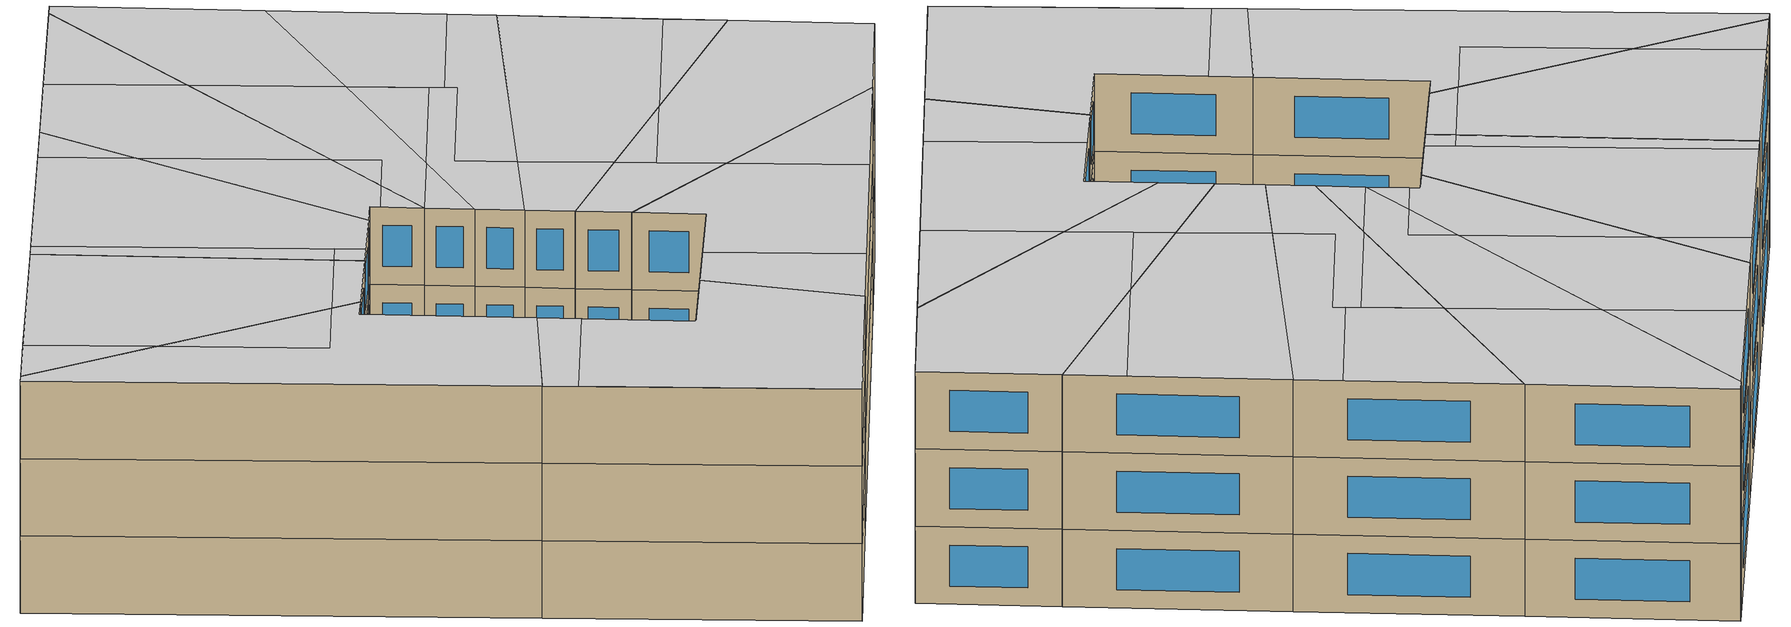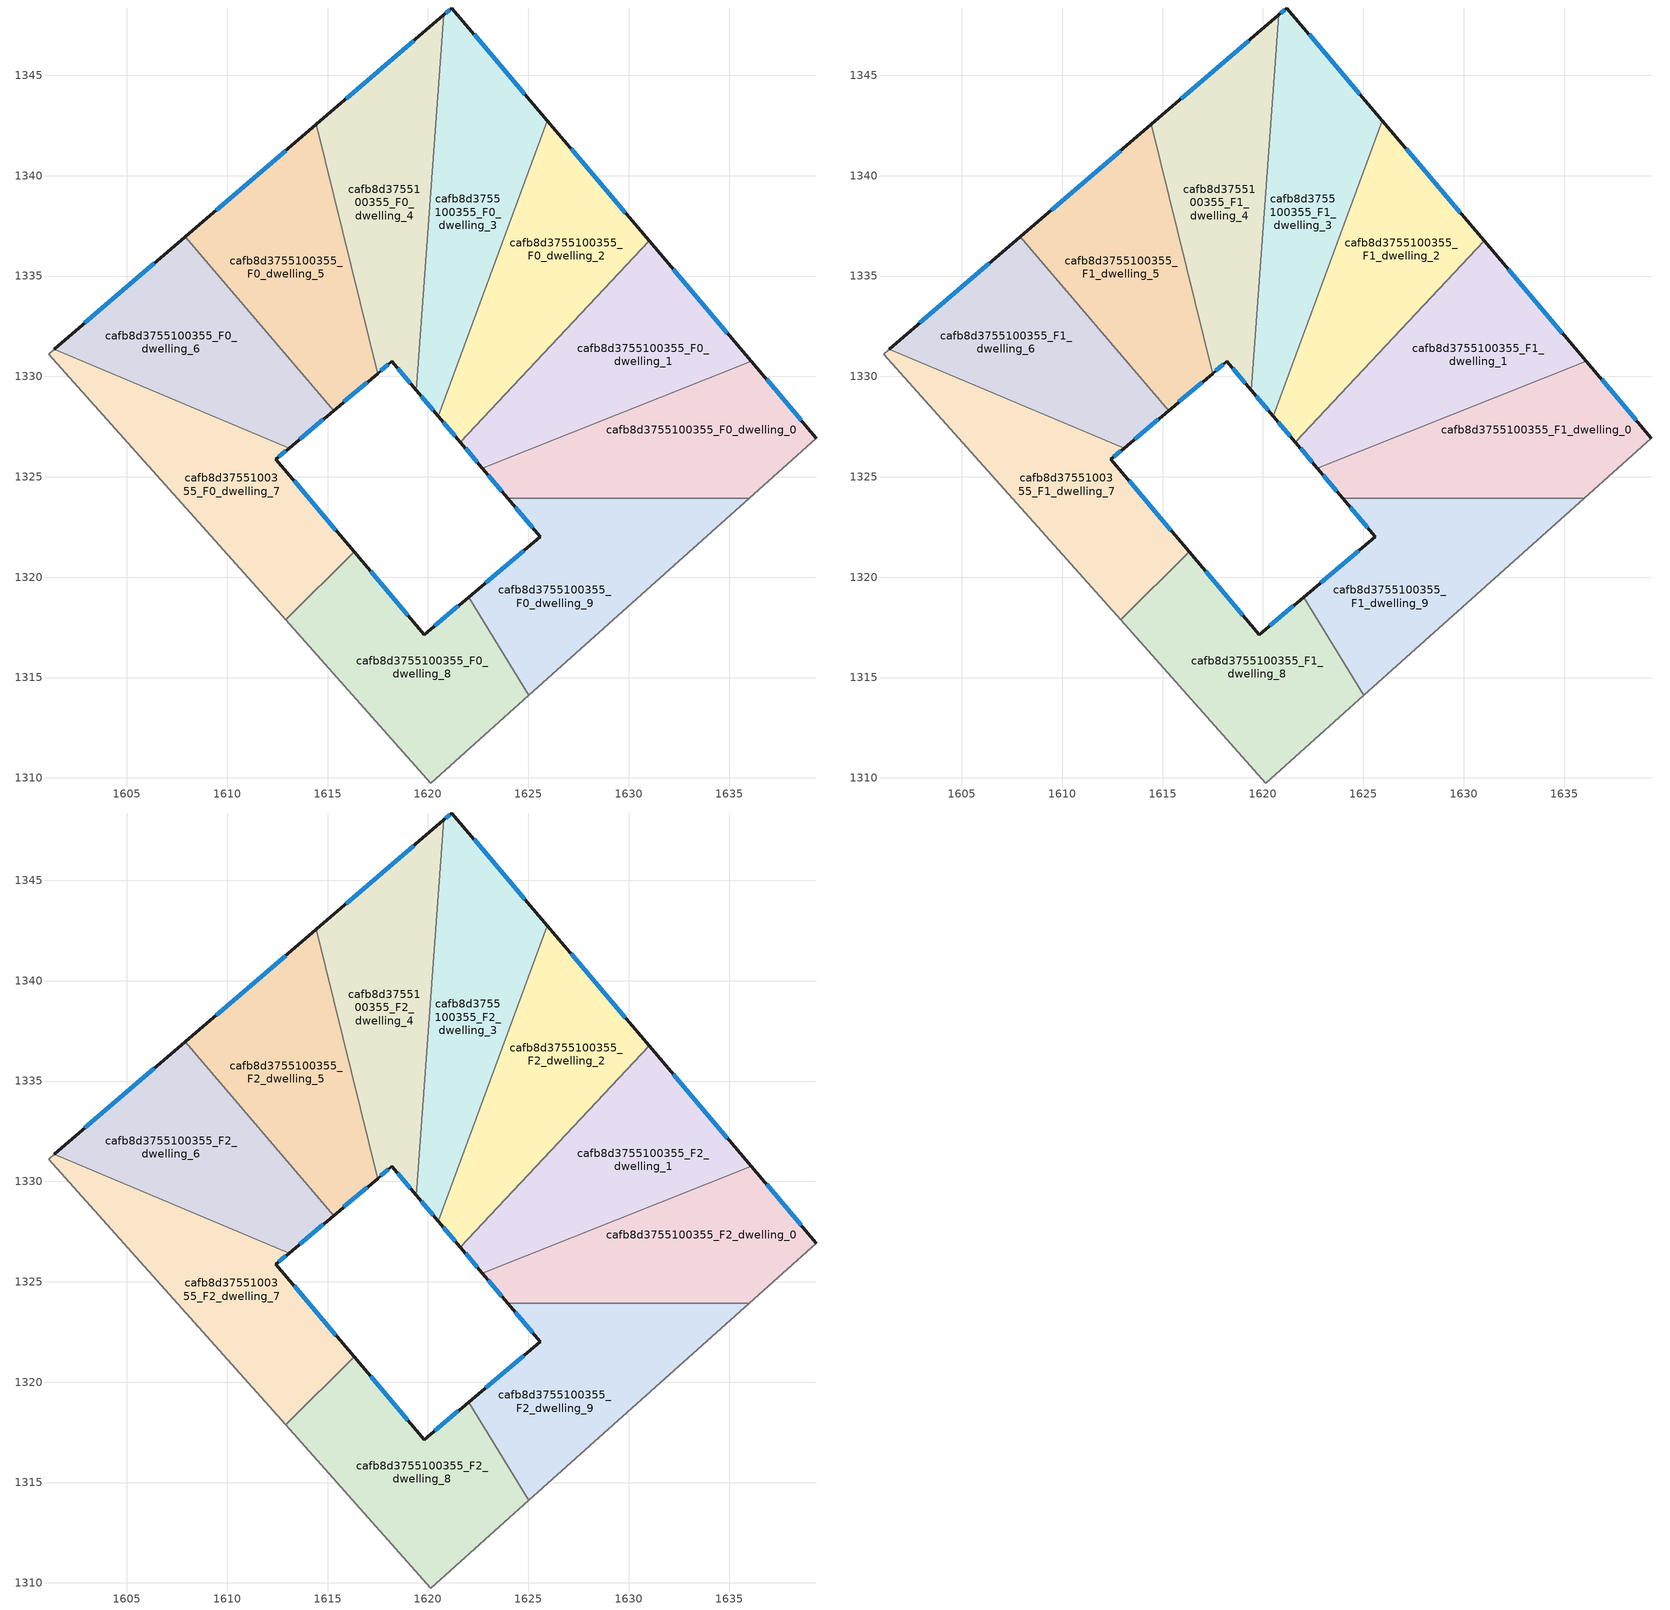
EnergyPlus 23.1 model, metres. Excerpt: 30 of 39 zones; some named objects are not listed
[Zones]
cafb8d3755100355_F0_dwelling_0
 floor ground (EU_floor_Construction): 1636.11,1330.75 1639.34,1326.93 1636.01,1323.94 1623.97,1323.94 1622.72,1325.42 z0
 wall outside (EU_wall_Construction): 1622.72,1325.42 1623.97,1323.94 / 1639.34,1326.93 1636.11,1330.75 z0:3
 wall to cafb8d3755100355_F0_dwelling_9 (EU_wall_Construction): 1623.97,1323.94 1636.01,1323.94 z0:3
 wall to cafb8d3755100355_F0_dwelling_1 (EU_wall_Construction): 1636.11,1330.75 1622.72,1325.42 z0:3
 wall adiabatic (EU_wall_Construction): 1636.01,1323.94 1639.34,1326.93 z0:3
 window (EU_Window_Construction): 1623.01,1325.07 1623.67,1324.29 / 1638.58,1327.83 1636.87,1329.85 z0.7:2.3
cafb8d3755100355_F0_dwelling_1
 floor ground (EU_floor_Construction): 1631.02,1336.75 1636.11,1330.75 1622.72,1325.42 1621.61,1326.72 z0
 wall outside (EU_wall_Construction): 1621.61,1326.72 1622.72,1325.42 / 1636.11,1330.75 1631.02,1336.75 z0:3
 wall to cafb8d3755100355_F0_dwelling_2 (EU_wall_Construction): 1631.02,1336.75 1621.61,1326.72 z0:3
 window (EU_Window_Construction): 1621.87,1326.41 1622.46,1325.72 / 1634.91,1332.16 1632.22,1335.34 z0.7:2.3
cafb8d3755100355_F0_dwelling_2
 floor ground (EU_floor_Construction): 1625.94,1342.75 1631.02,1336.75 1621.61,1326.72 1620.51,1328.02 z0
 wall outside (EU_wall_Construction): 1620.51,1328.02 1621.61,1326.72 / 1631.02,1336.75 1625.94,1342.75 z0:3
 wall to cafb8d3755100355_F0_dwelling_3 (EU_wall_Construction): 1625.94,1342.75 1620.51,1328.02 z0:3
 window (EU_Window_Construction): 1620.77,1327.71 1621.36,1327.02 / 1629.83,1338.16 1627.13,1341.34 z0.7:2.3
cafb8d3755100355_F0_dwelling_3
 floor ground (EU_floor_Construction): 1621.18,1348.35 1625.94,1342.75 1620.51,1328.02 1619.41,1329.32 1620.79,1348.01 z0
 wall outside (EU_wall_Construction): 1619.41,1329.32 1620.51,1328.02 / 1625.94,1342.75 1621.18,1348.35 1620.79,1348.01 z0:3
 wall to cafb8d3755100355_F0_dwelling_4 (EU_wall_Construction): 1620.79,1348.01 1619.41,1329.32 z0:3
 window (EU_Window_Construction): 1619.67,1329.02 1620.25,1328.32 / 1621.09,1348.27 1620.88,1348.09 / 1624.82,1344.06 1622.3,1347.04 z0.7:2.3
cafb8d3755100355_F0_dwelling_4
 floor ground (EU_floor_Construction): 1620.79,1348.01 1619.41,1329.32 1618.2,1330.75 1617.49,1330.15 1614.44,1342.56 z0
 wall outside (EU_wall_Construction): 1617.49,1330.15 1618.2,1330.75 1619.41,1329.32 / 1620.79,1348.01 1614.44,1342.56 z0:3
 wall to cafb8d3755100355_F0_dwelling_5 (EU_wall_Construction): 1614.44,1342.56 1617.49,1330.15 z0:3
 window (EU_Window_Construction): 1618.48,1330.41 1619.12,1329.66 / 1617.66,1330.29 1618.03,1330.61 / 1619.3,1346.73 1615.93,1343.84 z0.7:2.3
cafb8d3755100355_F0_dwelling_5
 floor ground (EU_floor_Construction): 1614.44,1342.56 1617.49,1330.15 1615.3,1328.3 1607.91,1336.96 z0
 wall outside (EU_wall_Construction): 1615.3,1328.3 1617.49,1330.15 / 1614.44,1342.56 1607.91,1336.96 z0:3
 wall to cafb8d3755100355_F0_dwelling_6 (EU_wall_Construction): 1607.91,1336.96 1615.3,1328.3 z0:3
 window (EU_Window_Construction): 1615.81,1328.73 1616.97,1329.71 / 1612.91,1341.24 1609.45,1338.27 z0.7:2.3
cafb8d3755100355_F0_dwelling_6
 floor ground (EU_floor_Construction): 1607.91,1336.96 1615.3,1328.3 1613.08,1326.43 1601.38,1331.35 z0
 wall outside (EU_wall_Construction): 1613.08,1326.43 1615.3,1328.3 / 1607.91,1336.96 1601.38,1331.35 z0:3
 wall to cafb8d3755100355_F0_dwelling_7 (EU_wall_Construction): 1601.38,1331.35 1613.08,1326.43 z0:3
 window (EU_Window_Construction): 1613.6,1326.87 1614.78,1327.86 / 1606.38,1335.64 1602.91,1332.66 z0.7:2.3
cafb8d3755100355_F0_dwelling_7
 floor ground (EU_floor_Construction): 1613.08,1326.43 1612.42,1325.88 1616.33,1321.27 1612.91,1317.87 1601.11,1331.12 1601.38,1331.35 z0
 wall outside (EU_wall_Construction): 1616.33,1321.27 1612.42,1325.88 1613.08,1326.43 z0:3
 wall to cafb8d3755100355_F0_dwelling_8 (EU_wall_Construction): 1612.91,1317.87 1616.33,1321.27 z0:3
 wall adiabatic (EU_wall_Construction): 1601.38,1331.35 1601.11,1331.12 1612.91,1317.87 z0:3
 window (EU_Window_Construction): 1612.58,1326.01 1612.93,1326.3 / 1615.41,1322.35 1613.34,1324.79 z0.7:2.3
cafb8d3755100355_F0_dwelling_8
 floor ground (EU_floor_Construction): 1622.04,1319.01 1625.03,1314.12 1620.15,1309.75 1612.91,1317.87 1616.33,1321.27 1619.82,1317.14 z0
 wall outside (EU_wall_Construction): 1622.04,1319.01 1619.82,1317.14 1616.33,1321.27 z0:3
 wall to cafb8d3755100355_F0_dwelling_9 (EU_wall_Construction): 1625.03,1314.12 1622.04,1319.01 z0:3
 wall adiabatic (EU_wall_Construction): 1612.91,1317.87 1620.15,1309.75 1625.03,1314.12 z0:3
 window (EU_Window_Construction): 1619,1318.11 1617.15,1320.3 / 1621.52,1318.57 1620.34,1317.58 z0.7:2.3
cafb8d3755100355_F0_dwelling_9
 floor ground (EU_floor_Construction): 1636.01,1323.94 1625.03,1314.12 1622.04,1319.01 1625.6,1322.01 1623.97,1323.94 z0
 wall outside (EU_wall_Construction): 1623.97,1323.94 1625.6,1322.01 1622.04,1319.01 z0:3
 wall adiabatic (EU_wall_Construction): 1625.03,1314.12 1636.01,1323.94 z0:3
 window (EU_Window_Construction): 1624.77,1321.31 1622.87,1319.71 / 1624.35,1323.49 1625.22,1322.47 z0.7:2.3
cafb8d3755100355_F1_dwelling_0
 floor to cafb8d3755100355_F0_dwelling_0 (EU_floor_Construction): 1636.11,1330.75 1639.34,1326.93 1636.01,1323.94 1623.97,1323.94 1622.72,1325.42 z3
 wall outside (EU_wall_Construction): 1622.72,1325.42 1623.97,1323.94 / 1639.34,1326.93 1636.11,1330.75 z3:6
 wall to cafb8d3755100355_F1_dwelling_9 (EU_wall_Construction): 1623.97,1323.94 1636.01,1323.94 z3:6
 wall to cafb8d3755100355_F1_dwelling_1 (EU_wall_Construction): 1636.11,1330.75 1622.72,1325.42 z3:6
 wall adiabatic (EU_wall_Construction): 1636.01,1323.94 1639.34,1326.93 z3:6
 window (EU_Window_Construction): 1623.01,1325.07 1623.67,1324.29 / 1638.58,1327.83 1636.87,1329.85 z3.7:5.3
cafb8d3755100355_F1_dwelling_1
 floor to cafb8d3755100355_F0_dwelling_1 (EU_floor_Construction): 1631.02,1336.75 1636.11,1330.75 1622.72,1325.42 1621.61,1326.72 z3
 wall outside (EU_wall_Construction): 1621.61,1326.72 1622.72,1325.42 / 1636.11,1330.75 1631.02,1336.75 z3:6
 wall to cafb8d3755100355_F1_dwelling_2 (EU_wall_Construction): 1631.02,1336.75 1621.61,1326.72 z3:6
 window (EU_Window_Construction): 1621.87,1326.41 1622.46,1325.72 / 1634.91,1332.16 1632.22,1335.34 z3.7:5.3
cafb8d3755100355_F1_dwelling_2
 floor to cafb8d3755100355_F0_dwelling_2 (EU_floor_Construction): 1625.94,1342.75 1631.02,1336.75 1621.61,1326.72 1620.51,1328.02 z3
 wall outside (EU_wall_Construction): 1620.51,1328.02 1621.61,1326.72 / 1631.02,1336.75 1625.94,1342.75 z3:6
 wall to cafb8d3755100355_F1_dwelling_3 (EU_wall_Construction): 1625.94,1342.75 1620.51,1328.02 z3:6
 window (EU_Window_Construction): 1620.77,1327.71 1621.36,1327.02 / 1629.83,1338.16 1627.13,1341.34 z3.7:5.3
cafb8d3755100355_F1_dwelling_3
 floor to cafb8d3755100355_F0_dwelling_3 (EU_floor_Construction): 1621.18,1348.35 1625.94,1342.75 1620.51,1328.02 1619.41,1329.32 1620.79,1348.01 z3
 wall outside (EU_wall_Construction): 1619.41,1329.32 1620.51,1328.02 / 1625.94,1342.75 1621.18,1348.35 1620.79,1348.01 z3:6
 wall to cafb8d3755100355_F1_dwelling_4 (EU_wall_Construction): 1620.79,1348.01 1619.41,1329.32 z3:6
 window (EU_Window_Construction): 1619.67,1329.02 1620.25,1328.32 / 1621.09,1348.27 1620.88,1348.09 / 1624.82,1344.06 1622.3,1347.04 z3.7:5.3
cafb8d3755100355_F1_dwelling_4
 floor to cafb8d3755100355_F0_dwelling_4 (EU_floor_Construction): 1620.79,1348.01 1619.41,1329.32 1618.2,1330.75 1617.49,1330.15 1614.44,1342.56 z3
 wall outside (EU_wall_Construction): 1617.49,1330.15 1618.2,1330.75 1619.41,1329.32 / 1620.79,1348.01 1614.44,1342.56 z3:6
 wall to cafb8d3755100355_F1_dwelling_5 (EU_wall_Construction): 1614.44,1342.56 1617.49,1330.15 z3:6
 window (EU_Window_Construction): 1618.48,1330.41 1619.12,1329.66 / 1617.66,1330.29 1618.03,1330.61 / 1619.3,1346.73 1615.93,1343.84 z3.7:5.3
cafb8d3755100355_F1_dwelling_5
 floor to cafb8d3755100355_F0_dwelling_5 (EU_floor_Construction): 1614.44,1342.56 1617.49,1330.15 1615.3,1328.3 1607.91,1336.96 z3
 wall outside (EU_wall_Construction): 1615.3,1328.3 1617.49,1330.15 / 1614.44,1342.56 1607.91,1336.96 z3:6
 wall to cafb8d3755100355_F1_dwelling_6 (EU_wall_Construction): 1607.91,1336.96 1615.3,1328.3 z3:6
 window (EU_Window_Construction): 1615.81,1328.73 1616.97,1329.71 / 1612.91,1341.24 1609.45,1338.27 z3.7:5.3
cafb8d3755100355_F1_dwelling_6
 floor to cafb8d3755100355_F0_dwelling_6 (EU_floor_Construction): 1607.91,1336.96 1615.3,1328.3 1613.08,1326.43 1601.38,1331.35 z3
 wall outside (EU_wall_Construction): 1613.08,1326.43 1615.3,1328.3 / 1607.91,1336.96 1601.38,1331.35 z3:6
 wall to cafb8d3755100355_F1_dwelling_7 (EU_wall_Construction): 1601.38,1331.35 1613.08,1326.43 z3:6
 window (EU_Window_Construction): 1613.6,1326.87 1614.78,1327.86 / 1606.38,1335.64 1602.91,1332.66 z3.7:5.3
cafb8d3755100355_F1_dwelling_7
 floor to cafb8d3755100355_F0_dwelling_7 (EU_floor_Construction): 1613.08,1326.43 1612.42,1325.88 1616.33,1321.27 1612.91,1317.87 1601.11,1331.12 1601.38,1331.35 z3
 wall outside (EU_wall_Construction): 1616.33,1321.27 1612.42,1325.88 1613.08,1326.43 z3:6
 wall to cafb8d3755100355_F1_dwelling_8 (EU_wall_Construction): 1612.91,1317.87 1616.33,1321.27 z3:6
 wall adiabatic (EU_wall_Construction): 1601.38,1331.35 1601.11,1331.12 1612.91,1317.87 z3:6
 window (EU_Window_Construction): 1612.58,1326.01 1612.93,1326.3 / 1615.41,1322.35 1613.34,1324.79 z3.7:5.3
cafb8d3755100355_F1_dwelling_8
 floor to cafb8d3755100355_F0_dwelling_8 (EU_floor_Construction): 1622.04,1319.01 1625.03,1314.12 1620.15,1309.75 1612.91,1317.87 1616.33,1321.27 1619.82,1317.14 z3
 wall outside (EU_wall_Construction): 1622.04,1319.01 1619.82,1317.14 1616.33,1321.27 z3:6
 wall to cafb8d3755100355_F1_dwelling_9 (EU_wall_Construction): 1625.03,1314.12 1622.04,1319.01 z3:6
 wall adiabatic (EU_wall_Construction): 1612.91,1317.87 1620.15,1309.75 1625.03,1314.12 z3:6
 window (EU_Window_Construction): 1619,1318.11 1617.15,1320.3 / 1621.52,1318.57 1620.34,1317.58 z3.7:5.3
cafb8d3755100355_F1_dwelling_9
 floor to cafb8d3755100355_F0_dwelling_9 (EU_floor_Construction): 1636.01,1323.94 1625.03,1314.12 1622.04,1319.01 1625.6,1322.01 1623.97,1323.94 z3
 wall outside (EU_wall_Construction): 1623.97,1323.94 1625.6,1322.01 1622.04,1319.01 z3:6
 wall adiabatic (EU_wall_Construction): 1625.03,1314.12 1636.01,1323.94 z3:6
 window (EU_Window_Construction): 1624.77,1321.31 1622.87,1319.71 / 1624.35,1323.49 1625.22,1322.47 z3.7:5.3
cafb8d3755100355_F2_dwelling_0
 floor to cafb8d3755100355_F1_dwelling_0 (EU_floor_Construction): 1636.11,1330.75 1639.34,1326.93 1636.01,1323.94 1623.97,1323.94 1622.72,1325.42 z6
 wall outside (EU_wall_Construction): 1622.72,1325.42 1623.97,1323.94 / 1639.34,1326.93 1636.11,1330.75 z6:9
 wall to cafb8d3755100355_F2_dwelling_9 (EU_wall_Construction): 1623.97,1323.94 1636.01,1323.94 z6:9
 wall to cafb8d3755100355_F2_dwelling_1 (EU_wall_Construction): 1636.11,1330.75 1622.72,1325.42 z6:9
 wall adiabatic (EU_wall_Construction): 1636.01,1323.94 1639.34,1326.93 z6:9
 window (EU_Window_Construction): 1623.01,1325.07 1623.67,1324.29 / 1638.58,1327.83 1636.87,1329.85 z6.7:8.3
 ceiling to cafb8d3755100355_F3_dwelling_0 (EU_floor_Construction): 1639.34,1326.93 1636.11,1330.75 1630.09,1328.35 1627.11,1325.69 1628.67,1323.94 1636.01,1323.94 z9
 ceiling to cafb8d3755100355_F3_dwelling_2 (EU_floor_Construction): 1630.09,1328.35 1626.14,1326.78 1627.11,1325.69 z9
 ceiling to cafb8d3755100355_F3_dwelling_3 (EU_floor_Construction): 1628.67,1323.94 1626.14,1326.78 1622.72,1325.42 1623.97,1323.94 z9
cafb8d3755100355_F2_dwelling_1
 floor to cafb8d3755100355_F1_dwelling_1 (EU_floor_Construction): 1631.02,1336.75 1636.11,1330.75 1622.72,1325.42 1621.61,1326.72 z6
 wall outside (EU_wall_Construction): 1621.61,1326.72 1622.72,1325.42 / 1636.11,1330.75 1631.02,1336.75 z6:9
 wall to cafb8d3755100355_F2_dwelling_2 (EU_wall_Construction): 1631.02,1336.75 1621.61,1326.72 z6:9
 window (EU_Window_Construction): 1621.87,1326.41 1622.46,1325.72 / 1634.91,1332.16 1632.22,1335.34 z6.7:8.3
 ceiling to cafb8d3755100355_F3_dwelling_2 (EU_floor_Construction): 1630.09,1328.35 1634.67,1332.44 1631.02,1336.75 1623.96,1329.22 1626.14,1326.78 z9
 ceiling to cafb8d3755100355_F3_dwelling_0 (EU_floor_Construction): 1636.11,1330.75 1634.67,1332.44 1630.09,1328.35 z9
 ceiling to cafb8d3755100355_F3_dwelling_3 (EU_floor_Construction): 1626.14,1326.78 1623.96,1329.22 1621.61,1326.72 1622.72,1325.42 z9
cafb8d3755100355_F2_dwelling_2
 floor to cafb8d3755100355_F1_dwelling_2 (EU_floor_Construction): 1625.94,1342.75 1631.02,1336.75 1621.61,1326.72 1620.51,1328.02 z6
 wall outside (EU_wall_Construction): 1620.51,1328.02 1621.61,1326.72 / 1631.02,1336.75 1625.94,1342.75 z6:9
 wall to cafb8d3755100355_F2_dwelling_3 (EU_wall_Construction): 1625.94,1342.75 1620.51,1328.02 z6:9
 window (EU_Window_Construction): 1620.77,1327.71 1621.36,1327.02 / 1629.83,1338.16 1627.13,1341.34 z6.7:8.3
 ceiling to cafb8d3755100355_F3_dwelling_3 (EU_floor_Construction): 1623.96,1329.22 1622.53,1330.83 1626.37,1334.26 1625.73,1334.97 1621.78,1331.45 1620.51,1328.02 1621.61,1326.72 z9
 ceiling to cafb8d3755100355_F3_dwelling_2 (EU_floor_Construction): 1626.37,1334.26 1622.53,1330.83 1623.96,1329.22 1631.02,1336.75 1629.94,1338.02 1626.08,1334.58 z9
 ceiling to cafb8d3755100355_F3_dwelling_1 (EU_floor_Construction): 1629.94,1338.02 1625.94,1342.75 1623.85,1337.08 1626.08,1334.58 z9
 ceiling to cafb8d3755100355_F3_dwelling_4 (EU_floor_Construction): 1625.73,1334.97 1623.85,1337.08 1621.78,1331.45 z9
cafb8d3755100355_F2_dwelling_3
 floor to cafb8d3755100355_F1_dwelling_3 (EU_floor_Construction): 1621.18,1348.35 1625.94,1342.75 1620.51,1328.02 1619.41,1329.32 1620.79,1348.01 z6
 wall outside (EU_wall_Construction): 1619.41,1329.32 1620.51,1328.02 / 1625.94,1342.75 1621.18,1348.35 1620.79,1348.01 z6:9
 wall to cafb8d3755100355_F2_dwelling_4 (EU_wall_Construction): 1620.79,1348.01 1619.41,1329.32 z6:9
 window (EU_Window_Construction): 1619.67,1329.02 1620.25,1328.32 / 1621.09,1348.27 1620.88,1348.09 / 1624.82,1344.06 1622.3,1347.04 z6.7:8.3
 ceiling to cafb8d3755100355_F3_dwelling_1 (EU_floor_Construction): 1623.85,1337.08 1625.94,1342.75 1621.18,1348.35 1620.79,1348.01 1620.28,1341.09 z9
 ceiling to cafb8d3755100355_F3_dwelling_4 (EU_floor_Construction): 1621.78,1331.45 1623.85,1337.08 1620.28,1341.09 1619.75,1333.95 1620.9,1332.66 1619.57,1331.47 1619.41,1329.34 z9
 ceiling to cafb8d3755100355_F3_dwelling_5 (EU_floor_Construction): 1620.9,1332.66 1619.75,1333.95 1619.57,1331.47 z9
 ceiling to cafb8d3755100355_F3_dwelling_3 (EU_floor_Construction): 1620.51,1328.02 1621.78,1331.45 1619.41,1329.34 1619.41,1329.32 z9
cafb8d3755100355_F2_dwelling_4
 floor to cafb8d3755100355_F1_dwelling_4 (EU_floor_Construction): 1620.79,1348.01 1619.41,1329.32 1618.2,1330.75 1617.49,1330.15 1614.44,1342.56 z6
 wall outside (EU_wall_Construction): 1617.49,1330.15 1618.2,1330.75 1619.41,1329.32 / 1620.79,1348.01 1614.44,1342.56 z6:9
 wall to cafb8d3755100355_F2_dwelling_5 (EU_wall_Construction): 1614.44,1342.56 1617.49,1330.15 z6:9
 window (EU_Window_Construction): 1618.48,1330.41 1619.12,1329.66 / 1617.66,1330.29 1618.03,1330.61 / 1619.3,1346.73 1615.93,1343.84 z6.7:8.3
 ceiling to cafb8d3755100355_F3_dwelling_4 (EU_floor_Construction): 1619.75,1333.95 1620.28,1341.09 1617,1344.76 1614.44,1342.56 1615.34,1338.9 z9; 1619.41,1329.34 1619.57,1331.47 1618.44,1330.47 1619.4,1329.33 z9
 ceiling to cafb8d3755100355_F3_dwelling_1 (EU_floor_Construction): 1620.28,1341.09 1620.79,1348.01 1617,1344.76 z9
 ceiling to cafb8d3755100355_F3_dwelling_5 (EU_floor_Construction): 1619.57,1331.47 1619.75,1333.95 1615.34,1338.9 1617.49,1330.15 1618.2,1330.75 1618.44,1330.47 z9
cafb8d3755100355_F2_dwelling_5
 floor to cafb8d3755100355_F1_dwelling_5 (EU_floor_Construction): 1614.44,1342.56 1617.49,1330.15 1615.3,1328.3 1607.91,1336.96 z6
 wall outside (EU_wall_Construction): 1615.3,1328.3 1617.49,1330.15 / 1614.44,1342.56 1607.91,1336.96 z6:9
 wall to cafb8d3755100355_F2_dwelling_6 (EU_wall_Construction): 1607.91,1336.96 1615.3,1328.3 z6:9
 window (EU_Window_Construction): 1615.81,1328.73 1616.97,1329.71 / 1612.91,1341.24 1609.45,1338.27 z6.7:8.3
 ceiling to cafb8d3755100355_F3_dwelling_5 (EU_floor_Construction): 1617.49,1330.15 1615.34,1338.9 1613.1,1341.41 1608.35,1337.33 1615.92,1328.83 z9
 ceiling to cafb8d3755100355_F3_dwelling_7 (EU_floor_Construction): 1615.21,1329.62 1608.35,1337.33 1607.91,1336.96 1614.62,1329.1 z9
 ceiling to cafb8d3755100355_F3_dwelling_4 (EU_floor_Construction): 1615.34,1338.9 1614.44,1342.56 1613.1,1341.41 z9
 ceiling to cafb8d3755100355_F3_dwelling_8 (EU_floor_Construction): 1615.92,1328.83 1615.21,1329.62 1614.62,1329.1 1615.3,1328.3 z9
cafb8d3755100355_F2_dwelling_6
 floor to cafb8d3755100355_F1_dwelling_6 (EU_floor_Construction): 1607.91,1336.96 1615.3,1328.3 1613.08,1326.43 1601.38,1331.35 z6
 wall outside (EU_wall_Construction): 1613.08,1326.43 1615.3,1328.3 / 1607.91,1336.96 1601.38,1331.35 z6:9
 wall to cafb8d3755100355_F2_dwelling_7 (EU_wall_Construction): 1601.38,1331.35 1613.08,1326.43 z6:9
 window (EU_Window_Construction): 1613.6,1326.87 1614.78,1327.86 / 1606.38,1335.64 1602.91,1332.66 z6.7:8.3
 ceiling to cafb8d3755100355_F3_dwelling_7 (EU_floor_Construction): 1614.62,1329.1 1607.91,1336.96 1603.04,1332.77 1606.06,1329.38 1612.09,1326.85 z9
 ceiling to cafb8d3755100355_F3_dwelling_8 (EU_floor_Construction): 1615.3,1328.3 1614.62,1329.1 1612.09,1326.85 1613.08,1326.43 z9; 1606.06,1329.38 1603.04,1332.77 1601.38,1331.35 z9
cafb8d3755100355_F2_dwelling_7
 floor to cafb8d3755100355_F1_dwelling_7 (EU_floor_Construction): 1613.08,1326.43 1612.42,1325.88 1616.33,1321.27 1612.91,1317.87 1601.11,1331.12 1601.38,1331.35 z6
 wall outside (EU_wall_Construction): 1616.33,1321.27 1612.42,1325.88 1613.08,1326.43 z6:9
 wall to cafb8d3755100355_F2_dwelling_8 (EU_wall_Construction): 1612.91,1317.87 1616.33,1321.27 z6:9
 wall adiabatic (EU_wall_Construction): 1601.38,1331.35 1601.11,1331.12 1612.91,1317.87 z6:9
 window (EU_Window_Construction): 1612.58,1326.01 1612.93,1326.3 / 1615.41,1322.35 1613.34,1324.79 z6.7:8.3
 ceiling to cafb8d3755100355_F3_dwelling_8 (EU_floor_Construction): 1616.32,1321.27 1612.42,1325.88 1613.08,1326.43 1612.09,1326.85 1609.99,1324.97 1606.06,1329.38 1601.38,1331.35 1601.11,1331.12 1612.91,1317.87 z9
 ceiling to cafb8d3755100355_F3_dwelling_7 (EU_floor_Construction): 1612.09,1326.85 1606.06,1329.38 1609.99,1324.97 z9
cafb8d3755100355_F2_dwelling_8
 floor to cafb8d3755100355_F1_dwelling_8 (EU_floor_Construction): 1622.04,1319.01 1625.03,1314.12 1620.15,1309.75 1612.91,1317.87 1616.33,1321.27 1619.82,1317.14 z6
 wall outside (EU_wall_Construction): 1622.04,1319.01 1619.82,1317.14 1616.33,1321.27 z6:9
 wall to cafb8d3755100355_F2_dwelling_9 (EU_wall_Construction): 1625.03,1314.12 1622.04,1319.01 z6:9
 wall adiabatic (EU_wall_Construction): 1612.91,1317.87 1620.15,1309.75 1625.03,1314.12 z6:9
 window (EU_Window_Construction): 1619,1318.11 1617.15,1320.3 / 1621.52,1318.57 1620.34,1317.58 z6.7:8.3
 ceiling to cafb8d3755100355_F3_dwelling_6 (EU_floor_Construction): 1625.03,1314.12 1622.04,1319.01 1619.82,1317.14 1617.31,1320.11 1613.75,1316.94 1620.15,1309.75 z9
 ceiling to cafb8d3755100355_F3_dwelling_8 (EU_floor_Construction): 1617.31,1320.11 1616.32,1321.27 1612.91,1317.87 1613.75,1316.94 z9
cafb8d3755100355_F2_dwelling_9
 floor to cafb8d3755100355_F1_dwelling_9 (EU_floor_Construction): 1636.01,1323.94 1625.03,1314.12 1622.04,1319.01 1625.6,1322.01 1623.97,1323.94 z6
 wall outside (EU_wall_Construction): 1623.97,1323.94 1625.6,1322.01 1622.04,1319.01 z6:9
 wall adiabatic (EU_wall_Construction): 1625.03,1314.12 1636.01,1323.94 z6:9
 window (EU_Window_Construction): 1624.77,1321.31 1622.87,1319.71 / 1624.35,1323.49 1625.22,1322.47 z6.7:8.3
 ceiling to cafb8d3755100355_F3_dwelling_3 (EU_floor_Construction): 1631.92,1320.29 1628.67,1323.94 1623.97,1323.94 1625.6,1322.01 1623.54,1320.27 1627.25,1316.11 z9
 ceiling to cafb8d3755100355_F3_dwelling_0 (EU_floor_Construction): 1636.01,1323.94 1628.67,1323.94 1631.92,1320.29 z9
 ceiling to cafb8d3755100355_F3_dwelling_6 (EU_floor_Construction): 1627.25,1316.11 1623.54,1320.27 1622.04,1319.01 1625.03,1314.12 z9
[Building]
EU S2 Campaign: North Axis=0; Terrain=City; Solar Distribution=FullExterior
[Site:Location]
Budapest.Ferenc.Liszt.Intl.AP: Latitude=47.437; Longitude=19.256; Time Zone=1; Elevation=185
[SizingPeriod:WeatherFileDays]
AnnualSizingPeriod: Begin Month=1; Begin Day of Month=1; End Month=12; End Day of Month=31; Day of Week for Start Day=Monday; Use Weather File Daylight Saving Period=No; Use Weather File Rain and Snow Indicators=No
[MATERIAL]
EU_InternalMass_Material: Roughness=MediumRough; Thickness=0.1; Conductivity=1; Density=1800; Specific Heat=900; Thermal Absorptance=0.9; Solar Absorptance=0.7; Visible Absorptance=0.7
[MATERIAL:NOMASS] Roughness=MediumRough; Thermal Absorptance=0.9; Solar Absorptance=0.7; Visible Absorptance=0.7
Name | Thermal Resistance
EU_wall_NoMass | 0.832559
EU_floor_NoMass | 0.872794
[WINDOWMATERIAL:SIMPLEGLAZINGSYSTEM]
EU_Window_SimpleGlazing: UFactor=2.79869; Solar Heat Gain Coefficient=0.75; Visible Transmittance=0.75
[CONSTRUCTION]
EU_wall_Construction: EU_wall_NoMass
EU_floor_Construction: EU_floor_NoMass
EU_Window_Construction: EU_Window_SimpleGlazing
EU_InternalMass_Construction: EU_InternalMass_Material
[ZONE] Type=1; Multiplier=1; Ceiling Height=autocalculate; Floor Area=autocalculate; Part of Total Floor Area=Yes
Name | Volume
cafb8d3755100355_F0_dwelling_0; cafb8d3755100355_F1_dwelling_0; cafb8d3755100355_F2_dwelling_0 | 196.044
cafb8d3755100355_F0_dwelling_1; cafb8d3755100355_F1_dwelling_1; cafb8d3755100355_F2_dwelling_1 | 196.074
cafb8d3755100355_F0_dwelling_2; cafb8d3755100355_F1_dwelling_2; cafb8d3755100355_F2_dwelling_2 | 196.058
cafb8d3755100355_F0_dwelling_3; cafb8d3755100355_F1_dwelling_3; cafb8d3755100355_F2_dwelling_3 | 196.033
cafb8d3755100355_F0_dwelling_4; cafb8d3755100355_F1_dwelling_4; cafb8d3755100355_F2_dwelling_4 | 196.081
cafb8d3755100355_F0_dwelling_5; cafb8d3755100355_F1_dwelling_5; cafb8d3755100355_F2_dwelling_5 | 196.055
cafb8d3755100355_F0_dwelling_6; cafb8d3755100355_F1_dwelling_6; cafb8d3755100355_F2_dwelling_6 | 196.048
cafb8d3755100355_F0_dwelling_7; cafb8d3755100355_F1_dwelling_7; cafb8d3755100355_F2_dwelling_7 | 196.091
cafb8d3755100355_F0_dwelling_8; cafb8d3755100355_F1_dwelling_8; cafb8d3755100355_F2_dwelling_8 | 196.082
cafb8d3755100355_F0_dwelling_9; cafb8d3755100355_F1_dwelling_9; cafb8d3755100355_F2_dwelling_9 | 196.057
[INTERNALMASS] Construction=EU_InternalMass_Construction
Name | Zone or ZoneList | Surface Area
cafb8d3755100355_F0_dwelling_0_EU_InternalMass | cafb8d3755100355_F0_dwelling_0 | 65.3478
cafb8d3755100355_F0_dwelling_1_EU_InternalMass | cafb8d3755100355_F0_dwelling_1 | 65.358
cafb8d3755100355_F0_dwelling_2_EU_InternalMass | cafb8d3755100355_F0_dwelling_2 | 65.3527
cafb8d3755100355_F0_dwelling_3_EU_InternalMass | cafb8d3755100355_F0_dwelling_3 | 65.3446
cafb8d3755100355_F0_dwelling_4_EU_InternalMass | cafb8d3755100355_F0_dwelling_4 | 65.3601
cafb8d3755100355_F0_dwelling_5_EU_InternalMass | cafb8d3755100355_F0_dwelling_5 | 65.3517
cafb8d3755100355_F0_dwelling_6_EU_InternalMass | cafb8d3755100355_F0_dwelling_6 | 65.3493
cafb8d3755100355_F0_dwelling_7_EU_InternalMass | cafb8d3755100355_F0_dwelling_7 | 65.3634
cafb8d3755100355_F0_dwelling_8_EU_InternalMass | cafb8d3755100355_F0_dwelling_8 | 65.3607
cafb8d3755100355_F0_dwelling_9_EU_InternalMass | cafb8d3755100355_F0_dwelling_9 | 65.3523
cafb8d3755100355_F1_dwelling_0_EU_InternalMass | cafb8d3755100355_F1_dwelling_0 | 65.3478
cafb8d3755100355_F1_dwelling_1_EU_InternalMass | cafb8d3755100355_F1_dwelling_1 | 65.358
cafb8d3755100355_F1_dwelling_2_EU_InternalMass | cafb8d3755100355_F1_dwelling_2 | 65.3527
cafb8d3755100355_F1_dwelling_3_EU_InternalMass | cafb8d3755100355_F1_dwelling_3 | 65.3446
cafb8d3755100355_F1_dwelling_4_EU_InternalMass | cafb8d3755100355_F1_dwelling_4 | 65.3601
cafb8d3755100355_F1_dwelling_5_EU_InternalMass | cafb8d3755100355_F1_dwelling_5 | 65.3517
cafb8d3755100355_F1_dwelling_6_EU_InternalMass | cafb8d3755100355_F1_dwelling_6 | 65.3493
cafb8d3755100355_F1_dwelling_7_EU_InternalMass | cafb8d3755100355_F1_dwelling_7 | 65.3634
cafb8d3755100355_F1_dwelling_8_EU_InternalMass | cafb8d3755100355_F1_dwelling_8 | 65.3607
cafb8d3755100355_F1_dwelling_9_EU_InternalMass | cafb8d3755100355_F1_dwelling_9 | 65.3523
cafb8d3755100355_F2_dwelling_0_EU_InternalMass | cafb8d3755100355_F2_dwelling_0 | 65.3478
cafb8d3755100355_F2_dwelling_1_EU_InternalMass | cafb8d3755100355_F2_dwelling_1 | 65.358
cafb8d3755100355_F2_dwelling_2_EU_InternalMass | cafb8d3755100355_F2_dwelling_2 | 65.3527
cafb8d3755100355_F2_dwelling_3_EU_InternalMass | cafb8d3755100355_F2_dwelling_3 | 65.3446
cafb8d3755100355_F2_dwelling_4_EU_InternalMass | cafb8d3755100355_F2_dwelling_4 | 65.3601
cafb8d3755100355_F2_dwelling_5_EU_InternalMass | cafb8d3755100355_F2_dwelling_5 | 65.3517
cafb8d3755100355_F2_dwelling_6_EU_InternalMass | cafb8d3755100355_F2_dwelling_6 | 65.3493
cafb8d3755100355_F2_dwelling_7_EU_InternalMass | cafb8d3755100355_F2_dwelling_7 | 65.3634
cafb8d3755100355_F2_dwelling_8_EU_InternalMass | cafb8d3755100355_F2_dwelling_8 | 65.3607
cafb8d3755100355_F2_dwelling_9_EU_InternalMass | cafb8d3755100355_F2_dwelling_9 | 65.3523
[OTHEREQUIPMENT] Fuel Type=Electricity; Design Level Calculation Method=Watts/Area; Power per Zone Floor Area=1; Fraction Latent=0; Fraction Radiant=0; Fraction Lost=0; Carbon Dioxide Generation Rate=0; EndUse Subcategory=EU_Step8_InternalGains
Name | Zone or ZoneList or Space or SpaceList | Schedule
EU_Step8_InternalGain_cafb8d3755100355_F0_dwelling_0_f000 | cafb8d3755100355_F0_dwelling_0 | EU_Step8_GainSchedule_cafb8d3755100355_F0_dwelling_0_f000
EU_Step8_InternalGain_cafb8d3755100355_F0_dwelling_1_f000 | cafb8d3755100355_F0_dwelling_1 | EU_Step8_GainSchedule_cafb8d3755100355_F0_dwelling_1_f000
EU_Step8_InternalGain_cafb8d3755100355_F0_dwelling_2_f000 | cafb8d3755100355_F0_dwelling_2 | EU_Step8_GainSchedule_cafb8d3755100355_F0_dwelling_2_f000
EU_Step8_InternalGain_cafb8d3755100355_F0_dwelling_3_f000 | cafb8d3755100355_F0_dwelling_3 | EU_Step8_GainSchedule_cafb8d3755100355_F0_dwelling_3_f000
EU_Step8_InternalGain_cafb8d3755100355_F0_dwelling_4_f000 | cafb8d3755100355_F0_dwelling_4 | EU_Step8_GainSchedule_cafb8d3755100355_F0_dwelling_4_f000
EU_Step8_InternalGain_cafb8d3755100355_F0_dwelling_5_f000 | cafb8d3755100355_F0_dwelling_5 | EU_Step8_GainSchedule_cafb8d3755100355_F0_dwelling_5_f000
EU_Step8_InternalGain_cafb8d3755100355_F0_dwelling_6_f000 | cafb8d3755100355_F0_dwelling_6 | EU_Step8_GainSchedule_cafb8d3755100355_F0_dwelling_6_f000
EU_Step8_InternalGain_cafb8d3755100355_F0_dwelling_7_f000 | cafb8d3755100355_F0_dwelling_7 | EU_Step8_GainSchedule_cafb8d3755100355_F0_dwelling_7_f000
EU_Step8_InternalGain_cafb8d3755100355_F0_dwelling_8_f000 | cafb8d3755100355_F0_dwelling_8 | EU_Step8_GainSchedule_cafb8d3755100355_F0_dwelling_8_f000
EU_Step8_InternalGain_cafb8d3755100355_F0_dwelling_9_f000 | cafb8d3755100355_F0_dwelling_9 | EU_Step8_GainSchedule_cafb8d3755100355_F0_dwelling_9_f000
EU_Step8_InternalGain_cafb8d3755100355_F1_dwelling_0_f000 | cafb8d3755100355_F1_dwelling_0 | EU_Step8_GainSchedule_cafb8d3755100355_F1_dwelling_0_f000
EU_Step8_InternalGain_cafb8d3755100355_F1_dwelling_1_f000 | cafb8d3755100355_F1_dwelling_1 | EU_Step8_GainSchedule_cafb8d3755100355_F1_dwelling_1_f000
EU_Step8_InternalGain_cafb8d3755100355_F1_dwelling_2_f000 | cafb8d3755100355_F1_dwelling_2 | EU_Step8_GainSchedule_cafb8d3755100355_F1_dwelling_2_f000
EU_Step8_InternalGain_cafb8d3755100355_F1_dwelling_3_f000 | cafb8d3755100355_F1_dwelling_3 | EU_Step8_GainSchedule_cafb8d3755100355_F1_dwelling_3_f000
EU_Step8_InternalGain_cafb8d3755100355_F1_dwelling_4_f000 | cafb8d3755100355_F1_dwelling_4 | EU_Step8_GainSchedule_cafb8d3755100355_F1_dwelling_4_f000
EU_Step8_InternalGain_cafb8d3755100355_F1_dwelling_5_f000 | cafb8d3755100355_F1_dwelling_5 | EU_Step8_GainSchedule_cafb8d3755100355_F1_dwelling_5_f000
EU_Step8_InternalGain_cafb8d3755100355_F1_dwelling_6_f000 | cafb8d3755100355_F1_dwelling_6 | EU_Step8_GainSchedule_cafb8d3755100355_F1_dwelling_6_f000
EU_Step8_InternalGain_cafb8d3755100355_F1_dwelling_7_f000 | cafb8d3755100355_F1_dwelling_7 | EU_Step8_GainSchedule_cafb8d3755100355_F1_dwelling_7_f000
EU_Step8_InternalGain_cafb8d3755100355_F1_dwelling_8_f000 | cafb8d3755100355_F1_dwelling_8 | EU_Step8_GainSchedule_cafb8d3755100355_F1_dwelling_8_f000
EU_Step8_InternalGain_cafb8d3755100355_F1_dwelling_9_f000 | cafb8d3755100355_F1_dwelling_9 | EU_Step8_GainSchedule_cafb8d3755100355_F1_dwelling_9_f000
EU_Step8_InternalGain_cafb8d3755100355_F2_dwelling_0_f000 | cafb8d3755100355_F2_dwelling_0 | EU_Step8_GainSchedule_cafb8d3755100355_F2_dwelling_0_f000
EU_Step8_InternalGain_cafb8d3755100355_F2_dwelling_1_f000 | cafb8d3755100355_F2_dwelling_1 | EU_Step8_GainSchedule_cafb8d3755100355_F2_dwelling_1_f000
EU_Step8_InternalGain_cafb8d3755100355_F2_dwelling_2_f000 | cafb8d3755100355_F2_dwelling_2 | EU_Step8_GainSchedule_cafb8d3755100355_F2_dwelling_2_f000
EU_Step8_InternalGain_cafb8d3755100355_F2_dwelling_3_f000 | cafb8d3755100355_F2_dwelling_3 | EU_Step8_GainSchedule_cafb8d3755100355_F2_dwelling_3_f000
EU_Step8_InternalGain_cafb8d3755100355_F2_dwelling_4_f000 | cafb8d3755100355_F2_dwelling_4 | EU_Step8_GainSchedule_cafb8d3755100355_F2_dwelling_4_f000
EU_Step8_InternalGain_cafb8d3755100355_F2_dwelling_5_f000 | cafb8d3755100355_F2_dwelling_5 | EU_Step8_GainSchedule_cafb8d3755100355_F2_dwelling_5_f000
EU_Step8_InternalGain_cafb8d3755100355_F2_dwelling_6_f000 | cafb8d3755100355_F2_dwelling_6 | EU_Step8_GainSchedule_cafb8d3755100355_F2_dwelling_6_f000
EU_Step8_InternalGain_cafb8d3755100355_F2_dwelling_7_f000 | cafb8d3755100355_F2_dwelling_7 | EU_Step8_GainSchedule_cafb8d3755100355_F2_dwelling_7_f000
EU_Step8_InternalGain_cafb8d3755100355_F2_dwelling_8_f000 | cafb8d3755100355_F2_dwelling_8 | EU_Step8_GainSchedule_cafb8d3755100355_F2_dwelling_8_f000
EU_Step8_InternalGain_cafb8d3755100355_F2_dwelling_9_f000 | cafb8d3755100355_F2_dwelling_9 | EU_Step8_GainSchedule_cafb8d3755100355_F2_dwelling_9_f000
[ZONEVENTILATION:DESIGNFLOWRATE] Schedule=EU_AlwaysOn; Design Flow Rate Calculation Method=AirChanges/Hour; Air Changes per Hour=0.475469; Ventilation Type=Natural; Fan Pressure Rise=0; Fan Total Efficiency=1; Constant Term Coefficient=1; Temperature Term Coefficient=0; Velocity Term Coefficient=0; Velocity Squared Term Coefficient=0; Minimum Indoor Temperature=-100; Maximum Indoor Temperature=100; Delta Temperature=-100; Minimum Outdoor Temperature=-100; Maximum Outdoor Temperature=100; Maximum Wind Speed=40
Name | Zone or ZoneList or Space or SpaceList
EU_ConstantAir_cafb8d3755100355_F0_dwelling_0 | cafb8d3755100355_F0_dwelling_0
EU_ConstantAir_cafb8d3755100355_F0_dwelling_1 | cafb8d3755100355_F0_dwelling_1
EU_ConstantAir_cafb8d3755100355_F0_dwelling_2 | cafb8d3755100355_F0_dwelling_2
EU_ConstantAir_cafb8d3755100355_F0_dwelling_3 | cafb8d3755100355_F0_dwelling_3
EU_ConstantAir_cafb8d3755100355_F0_dwelling_4 | cafb8d3755100355_F0_dwelling_4
EU_ConstantAir_cafb8d3755100355_F0_dwelling_5 | cafb8d3755100355_F0_dwelling_5
EU_ConstantAir_cafb8d3755100355_F0_dwelling_6 | cafb8d3755100355_F0_dwelling_6
EU_ConstantAir_cafb8d3755100355_F0_dwelling_7 | cafb8d3755100355_F0_dwelling_7
EU_ConstantAir_cafb8d3755100355_F0_dwelling_8 | cafb8d3755100355_F0_dwelling_8
EU_ConstantAir_cafb8d3755100355_F0_dwelling_9 | cafb8d3755100355_F0_dwelling_9
EU_ConstantAir_cafb8d3755100355_F1_dwelling_0 | cafb8d3755100355_F1_dwelling_0
EU_ConstantAir_cafb8d3755100355_F1_dwelling_1 | cafb8d3755100355_F1_dwelling_1
EU_ConstantAir_cafb8d3755100355_F1_dwelling_2 | cafb8d3755100355_F1_dwelling_2
EU_ConstantAir_cafb8d3755100355_F1_dwelling_3 | cafb8d3755100355_F1_dwelling_3
EU_ConstantAir_cafb8d3755100355_F1_dwelling_4 | cafb8d3755100355_F1_dwelling_4
EU_ConstantAir_cafb8d3755100355_F1_dwelling_5 | cafb8d3755100355_F1_dwelling_5
EU_ConstantAir_cafb8d3755100355_F1_dwelling_6 | cafb8d3755100355_F1_dwelling_6
EU_ConstantAir_cafb8d3755100355_F1_dwelling_7 | cafb8d3755100355_F1_dwelling_7
EU_ConstantAir_cafb8d3755100355_F1_dwelling_8 | cafb8d3755100355_F1_dwelling_8
EU_ConstantAir_cafb8d3755100355_F1_dwelling_9 | cafb8d3755100355_F1_dwelling_9
EU_ConstantAir_cafb8d3755100355_F2_dwelling_0 | cafb8d3755100355_F2_dwelling_0
EU_ConstantAir_cafb8d3755100355_F2_dwelling_1 | cafb8d3755100355_F2_dwelling_1
EU_ConstantAir_cafb8d3755100355_F2_dwelling_2 | cafb8d3755100355_F2_dwelling_2
EU_ConstantAir_cafb8d3755100355_F2_dwelling_3 | cafb8d3755100355_F2_dwelling_3
EU_ConstantAir_cafb8d3755100355_F2_dwelling_4 | cafb8d3755100355_F2_dwelling_4
EU_ConstantAir_cafb8d3755100355_F2_dwelling_5 | cafb8d3755100355_F2_dwelling_5
EU_ConstantAir_cafb8d3755100355_F2_dwelling_6 | cafb8d3755100355_F2_dwelling_6
EU_ConstantAir_cafb8d3755100355_F2_dwelling_7 | cafb8d3755100355_F2_dwelling_7
EU_ConstantAir_cafb8d3755100355_F2_dwelling_8 | cafb8d3755100355_F2_dwelling_8
EU_ConstantAir_cafb8d3755100355_F2_dwelling_9 | cafb8d3755100355_F2_dwelling_9
[HVACTEMPLATE:THERMOSTAT] Constant Heating Setpoint=20; Constant Cooling Setpoint=50
EU_HeatOnly_cafb8d3755100355_F0_dwelling_0; EU_HeatOnly_cafb8d3755100355_F0_dwelling_1; EU_HeatOnly_cafb8d3755100355_F0_dwelling_2; EU_HeatOnly_cafb8d3755100355_F0_dwelling_3; EU_HeatOnly_cafb8d3755100355_F0_dwelling_4; EU_HeatOnly_cafb8d3755100355_F0_dwelling_5; EU_HeatOnly_cafb8d3755100355_F0_dwelling_6; EU_HeatOnly_cafb8d3755100355_F0_dwelling_7; EU_HeatOnly_cafb8d3755100355_F0_dwelling_8; EU_HeatOnly_cafb8d3755100355_F0_dwelling_9; EU_HeatOnly_cafb8d3755100355_F1_dwelling_0; EU_HeatOnly_cafb8d3755100355_F1_dwelling_1; EU_HeatOnly_cafb8d3755100355_F1_dwelling_2; EU_HeatOnly_cafb8d3755100355_F1_dwelling_3; EU_HeatOnly_cafb8d3755100355_F1_dwelling_4; EU_HeatOnly_cafb8d3755100355_F1_dwelling_5; EU_HeatOnly_cafb8d3755100355_F1_dwelling_6
[HVACTEMPLATE:ZONE:IDEALLOADSAIRSYSTEM] System Availability Schedule=EU_AlwaysOn; Maximum Heating Supply Air Temperature=50; Minimum Cooling Supply Air Temperature=13; Maximum Heating Supply Air Humidity Ratio=0.0156; Minimum Cooling Supply Air Humidity Ratio=0.0077; Heating Limit=NoLimit; Cooling Limit=NoLimit; Heating Availability Schedule=EU_AlwaysOn; Cooling Availability Schedule=EU_CoolingOff; Dehumidification Control Type=ConstantSensibleHeatRatio; Cooling Sensible Heat Ratio=0.7; Dehumidification Setpoint=60; Humidification Control Type=None; Humidification Setpoint=30; Outdoor Air Method=None; Outdoor Air Flow Rate per Person=0.00944; Outdoor Air Flow Rate per Zone Floor Area=0; Outdoor Air Flow Rate per Zone=0; Demand Controlled Ventilation Type=None; Outdoor Air Economizer Type=NoEconomizer; Heat Recovery Type=None; Sensible Heat Recovery Effectiveness=0.7; Latent Heat Recovery Effectiveness=0.65
Name | Template Thermostat
cafb8d3755100355_F0_dwelling_0 | EU_HeatOnly_cafb8d3755100355_F0_dwelling_0
cafb8d3755100355_F0_dwelling_1 | EU_HeatOnly_cafb8d3755100355_F0_dwelling_1
cafb8d3755100355_F0_dwelling_2 | EU_HeatOnly_cafb8d3755100355_F0_dwelling_2
cafb8d3755100355_F0_dwelling_3 | EU_HeatOnly_cafb8d3755100355_F0_dwelling_3
cafb8d3755100355_F0_dwelling_4 | EU_HeatOnly_cafb8d3755100355_F0_dwelling_4
cafb8d3755100355_F0_dwelling_5 | EU_HeatOnly_cafb8d3755100355_F0_dwelling_5
cafb8d3755100355_F0_dwelling_6 | EU_HeatOnly_cafb8d3755100355_F0_dwelling_6
cafb8d3755100355_F0_dwelling_7 | EU_HeatOnly_cafb8d3755100355_F0_dwelling_7
cafb8d3755100355_F0_dwelling_8 | EU_HeatOnly_cafb8d3755100355_F0_dwelling_8
cafb8d3755100355_F0_dwelling_9 | EU_HeatOnly_cafb8d3755100355_F0_dwelling_9
cafb8d3755100355_F1_dwelling_0 | EU_HeatOnly_cafb8d3755100355_F1_dwelling_0
cafb8d3755100355_F1_dwelling_1 | EU_HeatOnly_cafb8d3755100355_F1_dwelling_1
cafb8d3755100355_F1_dwelling_2 | EU_HeatOnly_cafb8d3755100355_F1_dwelling_2
cafb8d3755100355_F1_dwelling_3 | EU_HeatOnly_cafb8d3755100355_F1_dwelling_3
cafb8d3755100355_F1_dwelling_4 | EU_HeatOnly_cafb8d3755100355_F1_dwelling_4
cafb8d3755100355_F1_dwelling_5 | EU_HeatOnly_cafb8d3755100355_F1_dwelling_5
cafb8d3755100355_F1_dwelling_6 | EU_HeatOnly_cafb8d3755100355_F1_dwelling_6
cafb8d3755100355_F1_dwelling_7 | EU_HeatOnly_cafb8d3755100355_F1_dwelling_7
cafb8d3755100355_F1_dwelling_8 | EU_HeatOnly_cafb8d3755100355_F1_dwelling_8
cafb8d3755100355_F1_dwelling_9 | EU_HeatOnly_cafb8d3755100355_F1_dwelling_9
cafb8d3755100355_F2_dwelling_0 | EU_HeatOnly_cafb8d3755100355_F2_dwelling_0
cafb8d3755100355_F2_dwelling_1 | EU_HeatOnly_cafb8d3755100355_F2_dwelling_1
cafb8d3755100355_F2_dwelling_2 | EU_HeatOnly_cafb8d3755100355_F2_dwelling_2
cafb8d3755100355_F2_dwelling_3 | EU_HeatOnly_cafb8d3755100355_F2_dwelling_3
cafb8d3755100355_F2_dwelling_4 | EU_HeatOnly_cafb8d3755100355_F2_dwelling_4
cafb8d3755100355_F2_dwelling_5 | EU_HeatOnly_cafb8d3755100355_F2_dwelling_5
cafb8d3755100355_F2_dwelling_6 | EU_HeatOnly_cafb8d3755100355_F2_dwelling_6
cafb8d3755100355_F2_dwelling_7 | EU_HeatOnly_cafb8d3755100355_F2_dwelling_7
cafb8d3755100355_F2_dwelling_8 | EU_HeatOnly_cafb8d3755100355_F2_dwelling_8
cafb8d3755100355_F2_dwelling_9 | EU_HeatOnly_cafb8d3755100355_F2_dwelling_9
[SIZING:ZONE] Zone Cooling Design Supply Air Temperature Input Method=SupplyAirTemperature; Zone Cooling Design Supply Air Temperature=13; Zone Heating Design Supply Air Temperature Input Method=SupplyAirTemperature; Zone Heating Design Supply Air Temperature=50; Zone Cooling Design Supply Air Humidity Ratio=0.008; Zone Heating Design Supply Air Humidity Ratio=0.008; Cooling Design Air Flow Method=DesignDay; Cooling Design Air Flow Rate=0; Cooling Minimum Air Flow per Zone Floor Area=0.000762; Cooling Minimum Air Flow=0; Cooling Minimum Air Flow Fraction=0.2; Heating Design Air Flow Method=DesignDay; Heating Design Air Flow Rate=0; Heating Maximum Air Flow per Zone Floor Area=0.002032; Heating Maximum Air Flow=0.141576; Heating Maximum Air Flow Fraction=0.3; Account for Dedicated Outdoor Air System=No; Dedicated Outdoor Air System Control Strategy=NeutralSupplyAir; Dedicated Outdoor Air Low Setpoint Temperature for Design=autosize; Dedicated Outdoor Air High Setpoint Temperature for Design=autosize; Zone Load Sizing Method=Sensible Load Only No Latent Load; Zone Latent Cooling Design Supply Air Humidity Ratio Input Method=HumidityRatioDifference; Zone Cooling Design Supply Air Humidity Ratio Difference=0.005; Zone Latent Heating Design Supply Air Humidity Ratio Input Method=HumidityRatioDifference; Zone Humidification Design Supply Air Humidity Ratio Difference=0.005
cafb8d3755100355_F0_dwelling_0; cafb8d3755100355_F0_dwelling_1; cafb8d3755100355_F0_dwelling_2; cafb8d3755100355_F0_dwelling_3; cafb8d3755100355_F0_dwelling_4; cafb8d3755100355_F0_dwelling_5; cafb8d3755100355_F0_dwelling_6; cafb8d3755100355_F0_dwelling_7; cafb8d3755100355_F0_dwelling_8; cafb8d3755100355_F0_dwelling_9; cafb8d3755100355_F1_dwelling_0; cafb8d3755100355_F1_dwelling_1; cafb8d3755100355_F1_dwelling_2; cafb8d3755100355_F1_dwelling_3; cafb8d3755100355_F1_dwelling_4; cafb8d3755100355_F1_dwelling_5; cafb8d3755100355_F1_dwelling_6; cafb8d3755100355_F1_dwelling_7; cafb8d3755100355_F1_dwelling_8; cafb8d3755100355_F1_dwelling_9; cafb8d3755100355_F2_dwelling_0; cafb8d3755100355_F2_dwelling_1; cafb8d3755100355_F2_dwelling_2; cafb8d3755100355_F2_dwelling_3; cafb8d3755100355_F2_dwelling_4; cafb8d3755100355_F2_dwelling_5; cafb8d3755100355_F2_dwelling_6; cafb8d3755100355_F2_dwelling_7; cafb8d3755100355_F2_dwelling_8; cafb8d3755100355_F2_dwelling_9
[SCHEDULE:CONSTANT]
Name | Hourly Value
EU_AlwaysOn | 1
EU_CoolingOff | 0
[SCHEDULE:FILE] Column Number=1; Rows to Skip at Top=0; Number of Hours of Data=8760; Column Separator=Comma; Interpolate to Timestep=No; Minutes per Item=60; Adjust Schedule for Daylight Savings=Yes
Name | File
EU_Step8_GainSchedule_cafb8d3755100355_F0_dwelling_0_f000 | ../../schedules/cafb8d3755100355/cafb8d3755100355_F0_dwelling_0_f000_gain.csv
EU_Step8_GainSchedule_cafb8d3755100355_F0_dwelling_1_f000 | ../../schedules/cafb8d3755100355/cafb8d3755100355_F0_dwelling_1_f000_gain.csv
EU_Step8_GainSchedule_cafb8d3755100355_F0_dwelling_2_f000 | ../../schedules/cafb8d3755100355/cafb8d3755100355_F0_dwelling_2_f000_gain.csv
EU_Step8_GainSchedule_cafb8d3755100355_F0_dwelling_3_f000 | ../../schedules/cafb8d3755100355/cafb8d3755100355_F0_dwelling_3_f000_gain.csv
EU_Step8_GainSchedule_cafb8d3755100355_F0_dwelling_4_f000 | ../../schedules/cafb8d3755100355/cafb8d3755100355_F0_dwelling_4_f000_gain.csv
EU_Step8_GainSchedule_cafb8d3755100355_F0_dwelling_5_f000 | ../../schedules/cafb8d3755100355/cafb8d3755100355_F0_dwelling_5_f000_gain.csv
EU_Step8_GainSchedule_cafb8d3755100355_F0_dwelling_6_f000 | ../../schedules/cafb8d3755100355/cafb8d3755100355_F0_dwelling_6_f000_gain.csv
EU_Step8_GainSchedule_cafb8d3755100355_F0_dwelling_7_f000 | ../../schedules/cafb8d3755100355/cafb8d3755100355_F0_dwelling_7_f000_gain.csv
EU_Step8_GainSchedule_cafb8d3755100355_F0_dwelling_8_f000 | ../../schedules/cafb8d3755100355/cafb8d3755100355_F0_dwelling_8_f000_gain.csv
EU_Step8_GainSchedule_cafb8d3755100355_F0_dwelling_9_f000 | ../../schedules/cafb8d3755100355/cafb8d3755100355_F0_dwelling_9_f000_gain.csv
EU_Step8_GainSchedule_cafb8d3755100355_F1_dwelling_0_f000 | ../../schedules/cafb8d3755100355/cafb8d3755100355_F1_dwelling_0_f000_gain.csv
EU_Step8_GainSchedule_cafb8d3755100355_F1_dwelling_1_f000 | ../../schedules/cafb8d3755100355/cafb8d3755100355_F1_dwelling_1_f000_gain.csv
EU_Step8_GainSchedule_cafb8d3755100355_F1_dwelling_2_f000 | ../../schedules/cafb8d3755100355/cafb8d3755100355_F1_dwelling_2_f000_gain.csv
EU_Step8_GainSchedule_cafb8d3755100355_F1_dwelling_3_f000 | ../../schedules/cafb8d3755100355/cafb8d3755100355_F1_dwelling_3_f000_gain.csv
EU_Step8_GainSchedule_cafb8d3755100355_F1_dwelling_4_f000 | ../../schedules/cafb8d3755100355/cafb8d3755100355_F1_dwelling_4_f000_gain.csv
EU_Step8_GainSchedule_cafb8d3755100355_F1_dwelling_5_f000 | ../../schedules/cafb8d3755100355/cafb8d3755100355_F1_dwelling_5_f000_gain.csv
EU_Step8_GainSchedule_cafb8d3755100355_F1_dwelling_6_f000 | ../../schedules/cafb8d3755100355/cafb8d3755100355_F1_dwelling_6_f000_gain.csv
EU_Step8_GainSchedule_cafb8d3755100355_F1_dwelling_7_f000 | ../../schedules/cafb8d3755100355/cafb8d3755100355_F1_dwelling_7_f000_gain.csv
EU_Step8_GainSchedule_cafb8d3755100355_F1_dwelling_8_f000 | ../../schedules/cafb8d3755100355/cafb8d3755100355_F1_dwelling_8_f000_gain.csv
EU_Step8_GainSchedule_cafb8d3755100355_F1_dwelling_9_f000 | ../../schedules/cafb8d3755100355/cafb8d3755100355_F1_dwelling_9_f000_gain.csv
EU_Step8_GainSchedule_cafb8d3755100355_F2_dwelling_0_f000 | ../../schedules/cafb8d3755100355/cafb8d3755100355_F2_dwelling_0_f000_gain.csv
EU_Step8_GainSchedule_cafb8d3755100355_F2_dwelling_1_f000 | ../../schedules/cafb8d3755100355/cafb8d3755100355_F2_dwelling_1_f000_gain.csv
EU_Step8_GainSchedule_cafb8d3755100355_F2_dwelling_2_f000 | ../../schedules/cafb8d3755100355/cafb8d3755100355_F2_dwelling_2_f000_gain.csv
EU_Step8_GainSchedule_cafb8d3755100355_F2_dwelling_3_f000 | ../../schedules/cafb8d3755100355/cafb8d3755100355_F2_dwelling_3_f000_gain.csv
EU_Step8_GainSchedule_cafb8d3755100355_F2_dwelling_4_f000 | ../../schedules/cafb8d3755100355/cafb8d3755100355_F2_dwelling_4_f000_gain.csv
EU_Step8_GainSchedule_cafb8d3755100355_F2_dwelling_5_f000 | ../../schedules/cafb8d3755100355/cafb8d3755100355_F2_dwelling_5_f000_gain.csv
EU_Step8_GainSchedule_cafb8d3755100355_F2_dwelling_6_f000 | ../../schedules/cafb8d3755100355/cafb8d3755100355_F2_dwelling_6_f000_gain.csv
EU_Step8_GainSchedule_cafb8d3755100355_F2_dwelling_7_f000 | ../../schedules/cafb8d3755100355/cafb8d3755100355_F2_dwelling_7_f000_gain.csv
EU_Step8_GainSchedule_cafb8d3755100355_F2_dwelling_8_f000 | ../../schedules/cafb8d3755100355/cafb8d3755100355_F2_dwelling_8_f000_gain.csv
EU_Step8_GainSchedule_cafb8d3755100355_F2_dwelling_9_f000 | ../../schedules/cafb8d3755100355/cafb8d3755100355_F2_dwelling_9_f000_gain.csv
